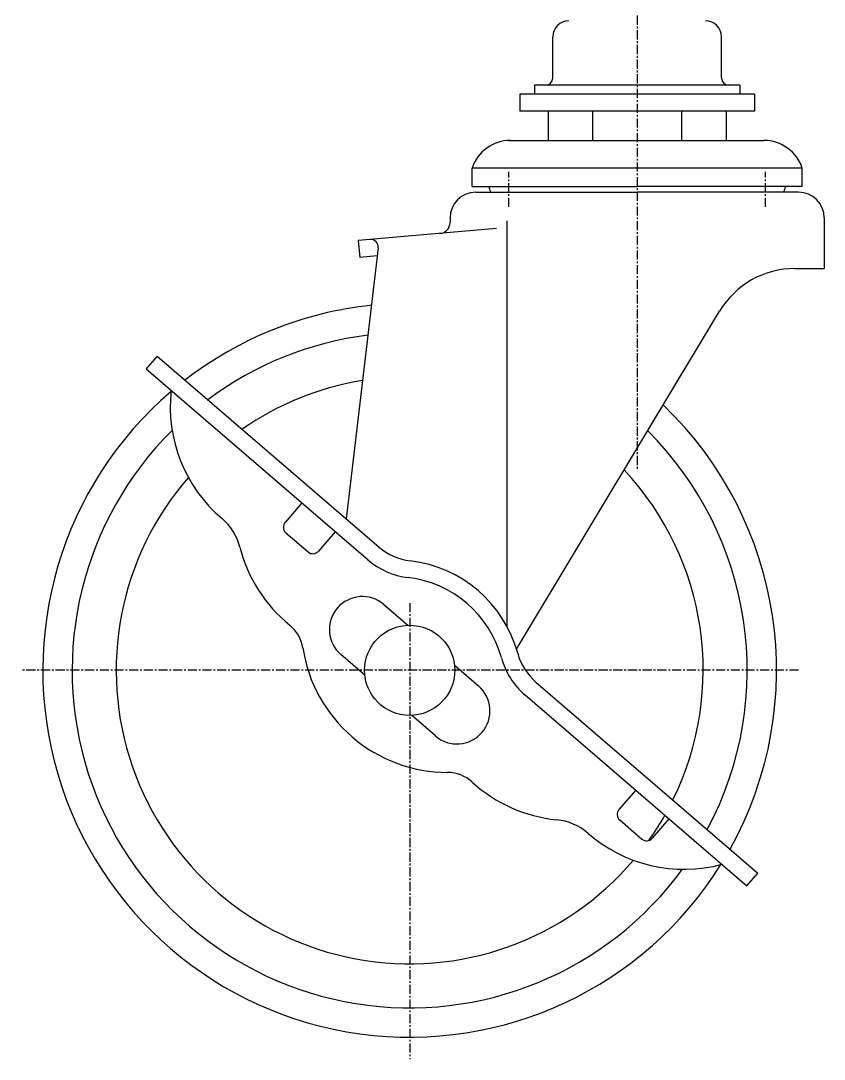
# Model space of a CAD drawing. Extents: x 870 to 1101, y 274 to 562.
# Drawn here: x 988.9 to 1098.4, y 291.9 to 433.4 of the extents above; entities that cross this region are included whole.
import ezdxf

# ---------------------------------------------------------------- set-up
doc = ezdxf.new("R2010")
doc.units = 0
doc.linetypes.add('CENTER', pattern=[2, 1.25, -0.25, 0.25, -0.25])
doc.linetypes.add('CENTER2', pattern=[28.575, 19.05, -3.175, 3.175, -3.175])
doc.layers.get('0').update_dxf_attribs({"linetype": 'CONTINUOUS'})
doc.layers.add('CENTER', color=1, linetype='CENTER2')

msp = doc.modelspace()

# ---------------------------------------------------------------- linework, layer by layer
at = {"color": 7, "linetype": 'CONTINUOUS'}
for p, q in [((1061.41, 425.58), (1061.41, 431.18)), ((1084.41, 425.58), (1084.41, 431.18)), ((1086.91, 424.58), (1058.91, 424.58)), ((1058.91, 424.58), (1058.91, 423.38)), ((1086.91, 424.58), (1086.91, 423.38)), ((1088.91, 423.38), (1056.91, 423.38)), ((1056.91, 423.38), (1056.91, 421.08)), ((1088.91, 423.38), (1088.91, 421.08)), ((1088.91, 421.08), (1056.91, 421.08)), ((1060.78, 421.08), (1060.78, 417.08)), ((1066.84, 421.08), (1066.84, 417.08)), ((1078.97, 421.08), (1078.97, 417.08)), ((1085.03, 421.08), (1085.03, 417.08)), ((1055.41, 417.08), (1090.18, 417.08)), ((1095.41, 413.28), (1050.41, 413.28)), ((1050.41, 410.78), (1050.41, 413.28)), ((1095.41, 410.78), (1095.41, 413.28)), ((1050.41, 410.78), (1072.91, 410.78)), ((1095.41, 410.78), (1072.91, 410.78)), ((1050.91, 410.02), (1072.91, 410.02)), ((1094.91, 410.02), (1072.91, 410.02)), ((1047.41, 406.52), (1047.41, 405.89)), ((1055.15, 406.12), (1055.15, 350.87)), ((1098.41, 406.52), (1098.41, 399.62)), ((1053.72, 405.07), (1034.91, 403.43)), ((1034.91, 403.43), (1035.11, 401.14)), ((1037.62, 402.46), (1033.26, 365.5)), ((1037.49, 401.34), (1035.11, 401.14)), ((1094.42, 399.62), (1098.41, 399.62)), ((1056.47, 347.75), (1084.13, 393.8)), ((1007.48, 387.67), (1005.98, 385.93)), ((1007.48, 387.67), (1037.73, 361.66)), ((1005.98, 385.93), (1036.23, 359.92)), ((1027.21, 367.67), (1024.93, 365.02)), ((1031.76, 363.76), (1029.48, 361.11)), ((1025.04, 363.61), (1028.07, 361)), ((1038.4, 353.83), (1041.66, 351.03)), ((1035.79, 344.2), (1032.53, 347.01)), ((1048.02, 345.56), (1051.29, 342.75)), ((1059.12, 343.26), (1089.37, 317.25)), ((1057.63, 341.52), (1087.87, 315.51)), ((1045.42, 335.93), (1042.15, 338.74)), ((1072.71, 328.55), (1070.42, 325.9)), ((1070.53, 324.49), (1073.56, 321.88)), ((1077.25, 324.64), (1074.97, 321.98)), ((1087.87, 315.51), (1089.37, 317.25))]:
    msp.add_line(p, q, dxfattribs=at)
msp.add_circle((1041.91, 344.88), 6.15, dxfattribs=at)
for centre, radius, start, end in [((1063.61, 431.18), 2.2, 90, 180), ((1082.21, 431.18), 2.2, 0, 90), ((1060.41, 425.58), 1, 270, 0), ((1085.41, 425.58), 1, 180, 270), ((1055.64, 411.58), 5.5, 90, 161.9955), ((1090.18, 411.58), 5.5, 18.0045, 90), ((1055.41, 411.3), 2.78, 190.8305, 207.3899), ((1090.41, 411.3), 2.78, 332.6101, 349.1695), ((1050.91, 406.52), 3.5, 90, 180), ((1094.91, 406.52), 3.5, 0, 90), ((1045.91, 405.89), 1.5, 275, 0), ((1036.63, 402.57), 1, 353.273, 95), ((1094.42, 387.62), 12, 90, 149), ((1041.91, 344.88), 50, 95.982, 127.7689), ((1041.91, 344.88), 46, 97.1082, 126.75), ((1041.91, 344.88), 40, 99.235, 124.8284), ((1041.91, 344.88), 50, 130.582, 328.0298), ((1029.27, 380.8), 20, 173.7082, 229.6969), ((1041.91, 344.88), 50, 330.8428, 46.291), ((1041.91, 344.88), 46, 134.7215, 323.8903), ((1041.91, 344.88), 46, 331.8617, 45.1648), ((1041.91, 344.88), 40, 333.7834, 43.038), ((1041.91, 344.88), 40, 138.9267, 319.685), ((1011.49, 359.83), 7.5, 14.2067, 49.6969), ((1025.69, 364.37), 1, 139.3059, 229.3059), ((1038.15, 366.58), 20, 194.2067, 231.0001), ((1028.72, 361.76), 1, 229.3059, 319.3059), ((1042.94, 367.73), 8, 229.3059, 263.2031), ((1042.94, 367.73), 10.3, 229.3059, 263.2031), ((1039.95, 342.61), 17.3, 15.4087, 83.2031), ((1039.95, 342.61), 15, 15.4087, 83.2031), ((1035.46, 350.42), 4.5, 49.3059, 229.3059), ((1022.41, 347.15), 5, 8.7315, 51.0001), ((1047.12, 350.95), 20, 188.7315, 229.3059), ((1064.34, 349.33), 8, 195.4087, 229.3059), ((1064.34, 349.33), 10.3, 195.4087, 229.3059), ((1048.35, 339.34), 4.5, 229.3059, 49.3059), ((1047.12, 350.95), 20, 229.3059, 269.8802), ((1047.07, 325.95), 5, 47.6116, 89.8802), ((1063.92, 344.41), 20, 227.6116, 264.405), ((1071.18, 325.24), 1, 139.3059, 229.3059), ((1061.24, 317.04), 7.5, 48.9148, 84.405), ((1041.91, 344.88), 40, 324.5375, 330.4046), ((1079.32, 337.77), 20, 228.9148, 284.9036), ((1074.21, 322.64), 1, 229.3059, 319.3059)]:
    msp.add_arc(centre, radius, start, end, dxfattribs=at)
at = {"layer": 'CENTER', "color": 1, "linetype": 'CENTER'}
for p, q in [((1072.91, 484.08), (1072.91, 372.12)), ((1055.41, 408.02), (1055.41, 412.78)), ((1090.41, 408.02), (1090.41, 412.78)), ((1041.91, 354.03), (1041.91, 291.88)), ((1094.91, 344.88), (988.91, 344.88))]:
    msp.add_line(p, q, dxfattribs=at)

doc.saveas('drawing.dxf')
